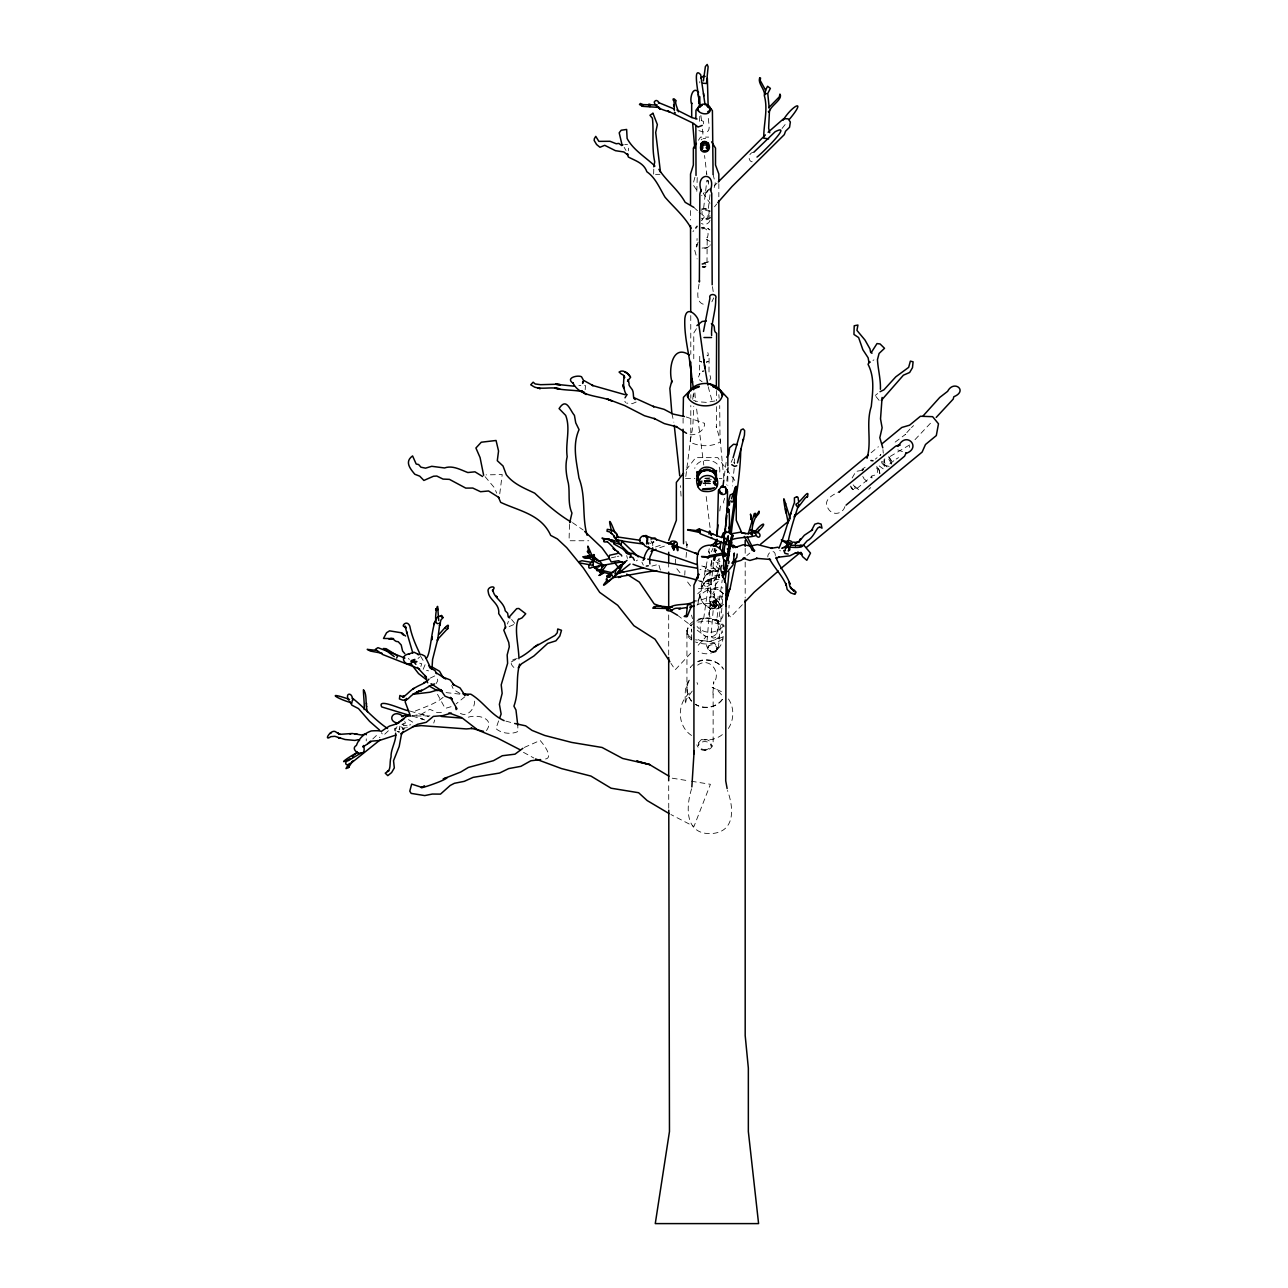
<?xml version="1.0" encoding="UTF-8"?>
<svg xmlns="http://www.w3.org/2000/svg" width="1288" height="1288" viewBox="0 0 1288 1288"><rect width="100%" height="100%" fill="white"/><g stroke="black" fill="none" stroke-linecap="round" stroke-linejoin="round"><path stroke-width="0.75" stroke-dasharray="5 3.75" d="M653.66 174.138L653.773 168.664M366.291 738.829L366.227 740.922M569.457 524.361L569.071 540.751L588.761 540.767M641.891 562.131L643.324 565.126M684.749 575.205L684.991 570.697M713.455 562.389L708.98 607.147L710.686 609.836L710.461 608.999C702.99 619.995 724.387 625.743 722.971 613.362M715.243 548.559L715.404 552.697M734.579 458.802L734.096 462.939M850.579 486.043L852.27 489.311L855.393 489.746L872.781 475.546C877.965 475.497 879.463 468.816 874.938 466.562M697.227 177.567L696.808 191.397M719.751 472.084C721.554 458.383 698.16 455.92 694.731 468.349M722.649 599.242L718.495 647.011L715.661 651.164L711.137 651.76L708.384 649.876L706.629 645.996L711.218 590.451L711.33 591.997C708.786 585.638 710.01 574.754 718.865 575.092M686.069 557.334L686.697 549.702M686.842 547.803L687.164 543.987L686.987 547.271L686.005 541.459M728.203 467.383L726.432 484.868M734.176 468.397L732.357 485.93M675.218 563.983L675.669 559.089M710.59 605.457L710.767 603.653C708.239 614.296 720.958 605.328 711.282 605.135C709.72 600.723 711.395 606.085 714.132 605.199C717.191 602.124 715.565 606.423 712.892 606.181L716.048 606.004L712.699 606.294L711.395 604.33L712.956 606.246L715.243 606.133M714.856 604.764L714.904 604.265M660.374 570.069L658.957 565.207M628.608 148.168L628.303 150.841M699.062 284.052C698.096 290.573 695.005 302.374 704.294 304.532M726.126 462.328L723.953 478.669M711.797 561.842L703.651 618.739L704.182 617.065C687.921 640.168 726.625 646.045 716.675 619.158L716.595 620.896L722.23 580.003M395.867 731.214C393.919 724.661 402.001 725.852 404.191 729.137M692.702 399.361L693.572 392.405M719.783 510.998L720.716 503.672M685.812 476.512L690.803 437.437L690.803 405.543M719.702 565.094L719.622 566.157M722.343 594.348L716.692 634.437C717.625 637.963 711.942 639.83 711.057 635.95L715.033 587.392L722.874 587.924M710.01 194.697L708.287 209.091C712.731 220.538 696.937 217.769 703.651 208.157L706.854 180.288M691.592 788.787C685.667 807.64 684.926 834.833 711.604 833.578C735.512 831.887 733.919 807.995 727.479 790.478M713.955 551.731L714.357 548.736M499.76 493.787L502.207 474.548L486.091 474.886M699.803 116.323L699.448 123.423M698.901 598.453L702.459 584.849L707.885 579.536L715.307 577.813L711.346 578.183M706.999 561.777L703.28 580.341C704.906 574.4 712.071 570.761 717.014 571.035M728.461 616.743L729.137 605.231M697.838 604.491L699.626 594.315M697.082 244.768L696.679 246.974L697.082 238.522M708.641 551.763L709.237 548.72M708.271 646.077L707.853 648.025C714.599 631.345 723.566 659.762 709.334 650.247L711.362 651.47L710.251 650.971M404.722 721.554C406.622 724.854 404.207 722.166 402.564 724.162M716.949 649.635L717.352 647.751L716.949 649.635L717.126 648.814L713.133 652.324L715.806 650.617M691.592 701.058L688.822 697.098L691.592 701.058C686.101 695.101 685.441 685.57 690.255 678.985C683.864 685.876 685.232 695.552 685.329 704.166L686.407 699.223L692.284 690.964C676.78 700.672 676.103 725.45 691.608 735.496M653.644 541.829C651.197 546.144 652.855 540.252 652.774 546.064M711.379 551.844L712.972 548.398M585.187 389.684L585.476 385.563L578.859 385.611M852.141 477.977L855.957 471.392L863.556 470.072M399.827 726.223L399.119 729.91L399.924 728.718L394.353 728.67L394.885 730.86M711.845 560.618L709.93 568.008L717.963 569.376M508.374 621.331L507.472 624.004M691.64 639.959C684.121 635.58 686.746 624.793 693.685 621.283M434.732 720.008L433.734 723.035M724.645 498.263L723.502 501.837L724.146 504.091M713.713 297.914L711.894 301.795M731.23 462.311L732.55 459.075M909.618 445.938L909.553 447.387M686.939 630.927L687.985 627.932L686.939 630.573L686.939 687.856M694.924 177.245L692.944 184.506L696.808 190.222M498.617 720.894L495.944 728.622C501.402 733.532 511.368 734.675 517.969 731.504L517.76 725.208M719.332 574.529L718.318 577.121L719.67 577.427M420.87 666.54L421.723 663.787L417.924 662.628M425.104 664.705L423.108 669.47L428.582 670.871M698.579 600.321C701.042 589.405 716.434 584.832 723.421 594.219M703.457 123.89L703.49 121.378L698.531 119.526M714.228 187.517L715.307 183.266L713.085 174.54M709.994 220.361C709.012 223.903 704.423 225.738 701.445 223.42M708.32 190.028L704.761 194.601L701.541 195.502M728.38 728.493C734.45 719.3 734.418 706.388 727.495 697.677M699.738 356.325L699.577 374.325L699.835 373.552L697.887 378.624L702.137 381.795M709.994 215.611L705.695 219.041L701.445 218.219M708.046 647.107C709.849 643.276 716.949 644.338 717.142 648.701M402.452 729.314L402.516 728.187L403.353 729.443M698.466 140.263L700.511 137.108L708.69 137.108M653.692 541.556L652.694 542.377L654.062 542.006M782.058 128.462L786.646 122.602M388.38 730.763L383.422 735.448L381.345 732.695M464.823 696.808L456.145 703.844M698.112 242.208L694.747 250.291L697.098 258.888M915.011 439.643L931.111 422.561M895.16 442.106L905.689 434.233L904.707 434.958L910.423 428.598M692.944 231.663L693.733 230.649M701.429 220.715L704.327 216.98L699.03 212.15M884.808 458.737L884.357 462.891L888.366 464.662M709.656 380.202L710.767 378.157L709.012 371.862L709.076 357.082L707.048 355.118C709.108 358.644 708.674 350.127 705.438 350.819M686.021 470.023L695.697 457.643L717.802 457.643L736.253 482.404M714.518 206.804L716.692 204.019M702.073 248.069L707.563 247.698L710.364 244.865M719.364 568.346C715.484 575.076 707.531 570.165 703.506 566.301L704.472 566.752L699.996 565.432M844.96 506.522C842.449 514.765 831.839 515.764 828.055 508.358C822.259 499.776 833.69 494.222 840.001 491.436M889.911 463.825L895.402 459.494M701.912 263.654L705.228 263.026L706.259 265.795L704.665 263.766L701.912 264.539M636.159 402.017L632.167 403.74L626.564 403.064M722.327 699.481C716.37 707.885 703.94 710.042 695.375 704.423M690.754 653.177L675.218 669.824L670.968 663.368M698.16 645.24L705.985 636.852L693.282 627.208M742.371 604.668L730.586 617.145L727.285 613.136M880.219 455.26L880.67 454.728M722.327 699.416C716.257 707.659 703.956 709.64 695.375 704.214M372.812 738.926L376.74 735.19L379.912 737.557M693.62 663.98L690.255 667.409L692.493 665.204M419.566 657.105L418.02 658.49M714.405 185.746L717.014 183.154M879.833 455.582L880.912 454.535M486.462 730.586C495.703 717.545 475.723 713.649 466.465 717.867M911.469 427.6L913.562 425.62M868.853 489.327L870.72 487.572M716.675 550.314L715.709 551.151L716.595 550.411M701.219 139.796L702.137 139.024M443.136 697.307C434.636 704.52 422.223 707.756 412.144 712.409M871.107 452.748L878.4 446.743M746.831 555.547L749.825 553.083M861.736 469.46L865.166 467.222M875.341 459.124L877.08 457.691M710.493 217.881L707.659 219.652L702.121 219.878M697.694 593.832C704.294 586.442 717.094 585.911 723.518 593.8M722.922 626.499C716.305 633.889 703.522 634.437 697.098 626.532M875.26 395.416L877.659 393.548M430.256 678.116L434.99 675.798M715.645 550.62L716.595 549.912M723.518 604.33C715.999 612.38 701.783 606.954 700.431 596.344C701.574 605.553 712.264 612.492 720.684 607.356M709.125 246.443L705.776 248.262L702.073 247.94M753.915 152.161C747.668 152.467 747.475 162.819 753.561 161.805M710.493 217.092L707.659 218.654L702.121 218.847M711.218 187.919L703.28 193.361L710.026 203.23M637.496 560.071L636.224 560.892M722.681 638.896C715.049 644.789 704.294 645.224 695.456 641.988M719.928 565.867C715.033 574.609 717.319 587.006 712.731 593.8L717.03 597.085L722.504 596.811M722.343 734.611C715.5 740.069 706.017 741.244 697.774 738.62M436.101 683.622L437.759 680.789L437.034 677.713M896.158 459.059L898.541 457.61M872.974 360.447L873.924 359.883M697.677 665.139C709.495 656.204 722.23 672.658 713.375 683.638L713.826 681.771L712.715 695.375L713.133 693.62L713.133 744.303C711.024 752.111 699.32 752.562 696.856 744.818M722.681 637.125L710.139 641.456L695.456 639.846M719.847 574.368L703.151 583.85L722.842 607.759M511.239 662.016L517.486 658.474M517.277 658.603C506.925 659.81 511.578 666.83 516.746 669.374M909.505 444.988L889.348 456.918M513.735 624.6L506.925 627.53M696.792 621.025C705.969 614.956 717.271 619.528 724.13 626.854M655.56 546.933L663.481 544.18M524.313 747.442L540.123 740.455C543.665 744.335 554.452 758.6 544.566 759.115M451.074 706.693L445.165 708.432L437.518 694.296M659.697 547.722L665.284 545.822M615.857 556.802L611.381 557.817M711.652 578.183L705.132 581.935L701.107 588.777C701.026 579.874 706.999 569.779 716.933 570.31M708.77 261.818L703.795 262.961M410.711 724.725L409.568 724.983M702.137 228.942C707.466 226.656 709.511 234.191 707.048 237.829L707.225 236.992L706.967 264.861L704.922 267.437L702.073 266.938M697.033 605.151C699.738 601.351 719.332 606.342 716.933 599.145C710.493 592.754 702.314 601.947 695.295 600.9M405.623 727.817C402.436 727.978 405.639 727.72 403.08 729.298M718.962 579.23L707.676 581.323L699.787 581.049M702.169 209.171L706.5 208.946L709.994 211.522L705.035 209.944L701.348 210.379M714.808 651.229L711.25 651.422M697.855 661.436C706.983 657.427 718.527 660.776 723.759 669.341M706.371 362.186L708.255 361.461L706.371 362.057M701.348 209.139L705.035 208.527L709.994 210.701M697.855 661.774C706.371 658.474 717.4 660.422 722.826 668.166M651.921 566.076L656.397 564.901M650.279 543.568L652.34 542.151L650.923 540.896M714.969 400.971L706.371 402.387L698.901 401.808M697.967 619.27C706.903 616.372 718.189 617.982 724.13 625.839M703.232 138.492L705.663 138.331M412.321 715.774L421.466 714.148L429.838 709.318L437.389 712.667L445.149 712.312M697.967 622.056L707.933 621.058L721.328 624.6L717.513 622.571M429.902 715.903L409.004 716.064M711.427 479.667L704.858 480.054M709.962 477.929L704.939 478.202M710.219 480.891L703.087 480.585M406.557 727.672L407.298 727.607M704.955 192.234L707.82 191.783M710.219 481.438L703.087 481.132L704.939 481.551M710.219 483.338L703.135 483.258L710.332 483.419M710.332 481.76L703.135 481.519L706.854 480.746L712.216 481.809M710.332 483.741L703.135 483.531M698.466 588.68C711.057 588.97 721.618 575.189 717.496 563.146M704.134 480.569L711.33 480.762M617.338 556.336L618.82 556.207M704.134 481.954L711.33 482.115M659.939 174.331L655.544 174.363M889.106 466.369L885.114 465.435L881.861 461.764M714.615 606.262L711.539 605.344L715.13 607.276L717.48 604.748L715.226 606.374L712.892 604.845L715.5 607.099L718.205 604.104L716.015 605.859L713.278 603.637C712.763 606.101 715.098 597.568 718.108 601.754C720.153 605.231 716.933 597.68 714.454 600.353C706.919 603.235 721.94 605.457 714.647 602.365C705.776 602.607 720.024 605.73 715.886 602.349C715.001 599.709 710.574 600.063 710.477 603.009C709.736 605.054 712.908 607.212 710.718 604.153M685.554 478.46L694.94 478.46M704.922 478.46L709.35 478.46M719.187 478.46L721.94 478.46M459.736 694.119L445.246 692.509M718.253 571.357L704.616 571.003L699.996 569.344M718.591 558.912L719.895 558.96M624.712 144.465L627.514 144.578M881.668 461.845L884.18 462.151L883.471 454.986M902.486 451.605L897.221 449.705M703.135 483.258L705.47 483.628L703.087 483.048M672.239 778.194L689.418 780.931M691.318 781.236L710.413 784.295L693.974 826.477L670.887 814.515M403.241 724.935L407.137 725.836M398.958 731.906L397.557 731.584L399.167 731.938M398.137 731.729L399.473 732.003M410.292 711.153L428.614 716.579M408.457 719.59L413.995 722.938M412.595 716.112L424.734 719.944M505.894 721.119L512.882 723.003M686.311 417.006L704.616 423.333C705.1 430.772 694.715 436.632 688.066 434.298M693.604 400.391L697.436 401.582M701.574 361.928L699.947 361.268L701.574 362.041M715.951 562.019L719.332 563.275M698.37 580.663L714.679 585.67L718.285 581.162L719.654 574.013M698.193 639.637C706.516 644.048 720.234 641.183 722.117 630.782C727.382 645.272 711.346 659.714 698.193 651.309M779.659 550.523L780.48 550.861M883.198 468.832L879.302 466.014L877.981 463.036M717.416 560.538L720.04 561.697M853.123 484.819C856.697 488.055 854.942 491.291 853.075 485.624M698.869 130.619C713.166 135.868 708.481 125.644 708.175 116.5M721.377 691.608L712.135 687.341L716.853 689.611L723.679 697.194M401.92 724.242L403.949 725.273M711.845 605.698L711.717 605.618M523.475 752.337L533.844 758.004M719.606 569.425L716.579 567.058L714.985 563.065M460.009 693.411L453.537 689.676L451.75 685.425M710.026 241.387L706.597 239.488L709.801 241.983M708.577 181.367L707.611 180.32M708.577 210.604L709.994 211.522M887.046 466.964L882.57 462.972M460.38 713.359C468.124 718.06 476.753 706.275 474 698.965M858.629 489.698L854.33 485.962M572.484 522.622L583.223 530.028M708.529 182.075L707.466 180.368M677.391 615.165L691.688 626M423.108 660.374L419.985 655.206M691.64 638.059L688.839 635.805L686.939 630.573L687.229 634.614L686.939 631.41M884.856 466.465L880.734 461.764M716.45 571.035L712.618 566.591L711.427 560.731M693.749 207.304L697.71 210.942M718.398 559.443L719.477 560.441M485.077 476.657L494.318 487.637L496.701 493.159M690.593 586.04L685.667 579.455M625.63 402.548L624.809 401.309M863.668 478.428L866.808 481.197L862.719 476.544M876.677 466.53L879.157 469.911L879.897 473.791L879.044 470.007L876.548 466.626M888.913 457.143L890.877 459.8L891.747 464.211L887.802 457.449M888.688 456.725L891.956 461.973M879.092 400.359L875.953 396.495M676.828 568.781L680.386 573.16M511.61 619.496L514.991 623.65M624.165 147.363L626 150.487M408.554 658.281L409.246 659.569M734.675 463.841L733.967 462.247M775.328 555.563C775.489 548.237 767.117 552.391 767.825 556.963M871.879 477.268L871.38 476.013L871.992 478.073M697.017 682.592L697.71 684.411M626.676 555.563L627.449 558.477M691.479 615.117L692.542 618.739M891.312 462.505L891.747 464.211M671.869 413.561L673.833 422.158M696.631 409.085L703.779 465.049M714.277 548.736L715.082 552.343M716.627 603.943L716.836 604.909M709.479 553.937L708.996 551.634L709.028 552.874M715.886 602.349L716.209 604.136L715.999 602.961M700.865 115.469L701.847 122.65M706.532 173.123L706.79 174.492L704.552 155.478M707.869 180.272L708.577 184.12M702.395 129.203L703.312 137.8M710.042 527.516L705.969 494.656M708.191 386.738L712.167 401.228M712.457 286.628L713.278 292.102M879.688 471.907L879.881 473.807M882.956 449.625L883.294 453.199M723.792 478.46L719.992 437.437L719.702 405.543M718.833 394.675L719.123 398.298M704.939 480.698L705.422 486.928M691.753 632.118L691.511 629.059L691.753 642.503M694.908 392.84L695.52 401.647M681.078 496.121L680.354 485.656M686.939 687.615L687.229 692.59M668.746 808.22L668.697 782.734M690.754 315.576L690.803 354.329M745.189 548.302L745.189 556.174M745.189 562.083L745.189 598.002M727.833 467.721L727.833 485.318M718.833 183.653L718.833 196.79M716.386 390.602L716.386 400.89M716.386 406.638L716.386 427.391L716.209 426.586L720.636 441.559C712.28 447.29 698.821 446.743 689.982 442.042L692.815 426.94L693.765 406.203M699.803 81.579L699.803 82.867M696.438 328.698L693.765 333.029L693.765 358.756M693.765 393.162L693.765 396.64M690.803 394.675L690.803 398.298M690.529 210.556L690.529 220.039M683.091 418.165L683.091 425.314M668.697 562.083L668.697 570.069M668.697 614.956L668.697 655.592M713.053 602.253C719.638 622.007 723.904 586.781 712.844 603.154L714.373 600.466L717.674 602.43L715.339 600.852L713.085 602.398M706.146 566.865L705.679 568.958L706.146 566.865M698.708 742.79L698.37 745.736C699.77 739.956 710.767 740.23 711.218 746.396C712.811 739.231 701.493 736.639 698.708 742.79M863.314 469.202L862.413 470.796L863.314 469.202M713.697 601.126L713.697 601.126M709.817 571.936L706.549 574.351L709.817 571.936M705.438 266.713L702.54 266.874L705.438 266.713M399.393 728.766L399.489 728.783M716.659 606.439L715.758 607.067L716.659 606.439M693.685 623.376L690.288 625.662L693.685 623.537M708.996 748.473L705.341 750.421L701.171 748.827L704.327 749.713L708.996 748.473M715.5 607.115L715.5 607.115M703.087 227.284L701.316 227.928L706.806 227.767L709.865 229.892L706.806 227.59L703.087 227.284M703.602 371.008L702.363 371.25L703.602 371.024M424.235 715.001L421.917 714.389L424.251 715.017M422.947 719.235L420.693 718.479L422.963 719.235M853.107 489.392L850.917 486.945L853.107 489.392"/><path stroke-width="1.5" d="M667.844 543.053L669.454 542.586L668.762 544.083M725.611 491.984L726.513 489.44C728.235 496.041 718.044 496.234 719.3 489.762L720.507 492.225M787.886 544.357C784.634 547.239 785.455 548.012 785.245 549.509M880.412 389.298C880.799 379.187 878.03 369.576 877.45 359.674L879.076 353.459L884.518 348.307L880.09 343.96L877.015 343.574L871.268 352.51M592.448 556.03L591.9 555.386L593.671 558.412L593.382 554.645L594.251 554.661L594.46 559.652L592.464 558.316M673.769 544.019C675.202 546.015 672.239 545.468 673.157 544.357M769.483 110.285L768.646 128.237L769.741 132.745M619.48 568.797C616.952 566.897 623.521 564.836 620.108 567.96M671.756 381.055C668.472 369.704 672.191 343.445 689.386 355.037M882.087 397.461L880.525 418.906L882.119 427.777L879.817 437.727L882.779 447.838M698.885 98.065L698.837 102.122L698.611 101.285M648.685 548.092L648.814 549.268L648.637 546.933M593.961 567.445C599.403 571.92 601.464 570.423 594.074 567.3M652.694 549.767C650.376 558.461 649.088 554.371 649.909 563.951M676.361 545.243L674.944 547.609L676.007 545.21M716.386 386.4L716.611 333.302C712.184 330.646 716.869 325.928 711.346 323.723M710.944 534.633C709.269 527.629 709.366 532.443 709.06 534.15M717.126 539.221L716.225 545.066M727.028 510.29L727.543 491.195L725.305 486.993L721.779 486.236L718.414 490.551L717.207 535.856M583.11 556.867L584.108 557.752M656.671 540.139L654.932 537.933L650.971 539.109M731.31 539.125L732.695 535.277L728.976 531.686C729.926 526.518 729.7 494.479 726.013 516.907M671.724 382.794L671.805 380.797L669.857 388.348L671.869 413.561M725.981 517.873L725.659 526.776M737.461 462.939L744.448 435.135L744.641 430.594L743.144 428.92L741.067 429.822L733.081 457.82M725.579 528.08L724.725 534.15M412.772 652.887L405.205 626.95M725.756 606.181L728.992 571.92M726.674 560.65C726.416 567.686 726.4 574.062 724.548 581.967M699.465 280.462L699.368 282.04L699.851 193.941L701.316 189.948L701.252 190.914C694.57 172.608 716.708 170.821 710.557 190.366L710.316 189.433L711.749 193.409L712.184 284.793M728.928 528.386L729.008 527.082M364.198 709.559C364.617 704.375 363.313 693.974 363.441 689.756C367.644 694.779 364.762 704.761 367.692 712.345M707.853 144.498L708.191 142.839C714.067 153.964 696.599 155.816 701.364 143.918C702.572 139.04 710.332 142.131 707.853 146.542M702.813 142.308L701.3 145.769C701.026 141.455 708.996 141.825 708.142 146.172L706.951 142.646L702.588 142.437M701.3 145.947C701.01 141.905 707.643 141.712 708.191 145.399L707.853 146.156L707.611 143.837L705.389 142.694L708.014 144.723L707.853 147.025M752.643 530.736C754.446 530.076 750.002 530.205 752.047 534.118C750.84 529.368 753.593 534.037 752.289 530.221M752.659 532.057C750.695 527.935 755.09 516.456 758.986 511.368M724.774 569.747L724.581 570.713L725.289 569.86M431.931 669.374L432.575 659.488L437.968 638.268M519.563 664.141C515.425 680.08 519.434 690.497 513.928 706.178L515.973 710.01L517.76 725.208M697.838 477.059C708.867 452.571 731.874 493.352 705.47 491.501C694.168 491.678 694.602 473.05 701.896 468.413C707.692 464.646 719.573 469.54 715.548 477.301M708.883 470.184L714.856 472.986L716.305 477.977C716.901 468.719 701.01 467.399 697.983 475.465L700.076 470.49M715.935 472.889L715.5 477.945M715.5 474.209L716.45 470.506L715.548 479.893M587.811 546.337C588.552 547.352 587.586 553.276 589.775 552.021C584.124 549.235 589.775 554.291 590.596 555.724M752.611 531.88C753.416 532.041 747.153 528.048 751.757 530.479M701.3 150.052L702.829 147.557M716.305 476.302L716.45 474.58M710.38 109.48L710.477 108.514C710.686 119.832 688.79 110.301 701.847 105.519M697.5 109.641C698.321 102.815 708.835 101.945 710.477 108.997M721.892 565.448C718.318 569.264 724.484 579.262 724.886 571.695C718.189 571.357 726.416 572.307 725.08 573.756M716.45 475.723L715.548 478.814M697.838 486.671L700.092 483.081M620.913 566.672L619.914 567.348L621.202 565.4M687.567 395.996C691.173 380.153 717.03 378.978 722.6 394.563M729.346 505.25L729.652 502.014M722.343 395.641L722.6 393.484C721.892 409.262 692.976 409.552 687.567 396.591L689.257 391.681M593.188 564.788L593.317 562.647L581.951 560.747L579.214 561.616L579.568 562.92L593.108 565.351M798.769 504.155C794.986 516.246 790.655 528.74 788.176 541.524M740.745 449.206C740.455 477.333 734.144 505.733 731.246 533.989M653.805 166.844L654.723 161.805C651.551 147.557 653.998 132.487 652.42 118.287L649.973 115.26L652.936 113.28M728.509 540.364C727.962 542.554 728.428 540.332 728.734 540.541M697.838 485.077L698.756 482.823L701.928 481.084M716.627 535.905L718.044 524.876M730.296 531.075L734.466 499.245L733.242 493.658L730.216 494.882L729.169 498.553L727.253 509.211L728.847 509.356L729.298 510.853L728.058 512.125L726.625 510.628L728.026 511.545L729.153 510.805L727.897 508.68M725.997 523.025L726.947 515.506M726.464 543.005L727.028 538.722M727.108 538.11L728.235 535.711L728.332 538.883M723.776 559.733L723.582 568.749M723.035 485.785L723.776 480.086M691.849 786.888L694.152 750.598L693.926 753.915L693.926 585.171L698.901 574.174L695.472 580.985L697.871 576.219L697.677 578.36C699.529 568.25 691.672 549.461 706.098 545.661C711.942 544.18 719.235 545.935 722.166 551.602M725.804 524.57L724.339 534.15M726.223 560.908L725.064 568.233L723.631 568.781M569.682 522.703L571.952 513.059C567.541 503.334 570.085 493.368 568.362 483.258C566.124 474.725 565.013 465.419 567.187 456.773C565.223 442.718 570.777 428.63 565.69 415.396L559.089 408.602C566.446 396.994 569.682 409.745 574.432 415.396L575.736 422.85L579.053 429.612C572.065 445.326 576.525 461.7 578.956 478.009C586.185 496.492 581.741 516.697 587.119 535.293M627.9 154.093L627.771 154.93L623.875 151.968L615.439 150.68L604.716 145.319L599.95 147.267L596.586 144.514L594.154 140.456L594.364 138.669L595.764 136.351L598.856 141.374L610.013 141.294L616.211 143.741L618.852 143.435L621.669 145.512L622.957 144.787M611.687 531.429C606.857 513.188 611.655 523.862 614.988 532.797M437.598 640.667L439.546 625.517L440.931 619.963L442.975 617.677C431.142 607.147 432.301 653.773 426.215 658.361M735.867 560.087L730.022 588.938L726.126 594.798M744.287 536.436L752.482 550.346M732.389 538.078L727.221 558.074M721.924 537.418L723.035 533.248L726.303 531.284M703.393 80.886L705.389 66.557L707.176 64.432L708.126 66.767L706.484 83.479L702.781 83.237M728.67 563.597L729.056 561.359M728.3 558.96L728.01 560.602L729.105 554.371L728.348 550.781L728.589 555.337M765.475 91.625L764.299 95.537C768.276 109.351 763.526 124.099 763.752 138.154L768.598 138.879M728.203 593.768L725.917 601.287M584.14 557.768C591.031 558.718 592.029 554.709 583.126 556.819M733.87 555.579L734.353 553.051L733.065 564.885L727.543 571.614M648.814 542.763L648.54 543.939M721.232 541.459L719.863 547.899L720.443 546.643M703.49 331.467L709.913 298.269C708.046 292.988 717.931 293.455 715.709 298.687C716.048 310.682 710.879 323.304 711.604 335.556M674.365 110.446L674.059 100.625C672.771 101.398 672.095 95.988 676.12 100.689C674.735 102.364 676.49 105.97 678.47 111.75M593.639 558.123L593.285 558.96M727.978 551.972C731.278 532.556 724.613 538.271 724.13 551.908M591.707 567.461C586.088 571.003 589.324 561.021 594.122 561.423M652.63 547.77L652.646 548.672M518.404 619.238C513.896 628.512 518.662 645.272 518.951 658.748M715.13 543.005L715.967 539.511M787.403 542.409L788.063 541.024L787.564 541.733M626.612 394.949C623.086 390.087 623.231 381.86 624.213 375.758L624.616 377.706C623.73 373.617 623.295 376.338 619.061 372.071C622.812 369.109 627.465 372.94 629.751 375.903L627.771 373.89L630.637 377.191L627.498 381.216L628.447 380.298L628.48 381.473L627.948 380.443M867.017 458.27C872.057 441.382 865.6 423.462 871.284 406.477C872.668 392.116 874.955 377.69 868.064 364.359L869.32 361.59M672.98 544.872C671.434 544.003 675.508 555.836 673.093 546.949M730.36 540.348C729.813 569.296 718.43 566.237 724.21 539.173M625.034 397.815L626.982 394.482M750.421 514.363L752.417 523.588L750.598 514.266M361.413 752.788L348.243 760.677C345.297 760.435 344.54 765.636 347.857 764.75C355.713 759.26 346.07 769.355 349.289 766.988M786.227 542.28L787.821 546.176L787.58 545.146M790.285 542.683L788.304 544.953L789.576 544.357M759.034 511.352L759.067 513.316L755.621 517.341L754.832 516.069L755.654 513.365L754.301 513.574L748.183 534.069M606.197 564.917C603.299 570.664 594.782 578.65 603.525 565.368M674.542 546.772C679.307 543.214 678.293 555.933 676.764 548.044M714.518 559.894C711.266 562.341 718.173 547.625 714.631 559.716M724.919 533.393L725.466 531.445M438.999 634.243C440.255 633.616 451.975 618.063 447.29 629.317L447.822 628.383L437.131 639.943M648.395 549.155C646.705 550.523 643.115 558.171 644.451 558.799M790.43 546.998C789.029 548.801 788.208 553.695 788.9 548.173M726.448 555.756L725.611 553.18L723.743 554.661M756.99 532.958L759.018 530.093L758.471 531.091C767.954 522.043 762.834 521.737 755.847 530.736L754.575 531.155L754.752 532.717M752.176 550.008L754.108 551.28L754.671 550.346M724.387 555.289C725.144 555.128 724.484 554.886 724.098 556.69C721.232 556.255 724.629 551.055 725.225 554.87C722.214 552.874 727.108 555.675 724.275 554.468C725.257 553.115 727.334 554.259 723.695 554.436M802.988 545.629L807.141 540.799C814.032 537.724 817.172 525.713 819.442 527.436M348.324 764.621L345.989 768.598L348.662 767.6M754.446 551.055L747.314 537.048M796.016 591.917L794.76 594.315L790.8 592.915L787.177 589.518L785.938 583.464L786.276 585.316C782.573 575.865 774.394 567.944 769.355 558.654M795.453 593.607C795.855 587.006 789.56 592.721 789.222 582.434L790.091 584.14C786.05 573.24 778.757 566.221 776.052 557.285M608.516 575.559C606.761 578.666 611.945 574.722 610.126 576.734M731.52 498.73L735.4 487.106L735.77 490.036L733.001 501.612L731.761 502.03L730.811 500.823M499.873 717.448L501.129 714.019L499.39 704.294L502.159 693.346L501.209 684.83L507.617 663.304L507.166 654.964L509.307 646.769L508.76 642.487L503.785 630.154L505.701 626.757M585.476 557.591L587.94 557.092M668.697 540.429L676.361 520.304L676.361 482.404L683.606 473.115M659.456 107.468L642.937 106.357L639.476 104.505L640.378 103.475L643.131 104.602L657.283 105.004M406.477 698.418L405.14 701.831L410.486 716.096M620.301 566.382L619.979 567.251L625.227 562.212L621.766 562.357L618.594 560.715L611.22 561.987L608.95 557.72L609.61 555.241L617.194 553.599M778.918 548.318C785.358 533.522 788.932 517.438 794.455 502.433L794.39 497.876L796.628 496.798M700.431 192.073L701.316 189.948M675.588 545.645L674.928 546.595M719.509 548.447L720.234 546.837M728.895 553.083L729.604 551.345L728.139 553.679M726.142 601.866L729.749 589.019L725.852 594.927M699.996 532.508L700.237 530.946M751.532 531.767L751.822 530.044M603.38 565.545L603.557 564.788M352.236 761.868L351.479 762.85L380.234 739.811M697.983 475.465L701.896 471.215L706.452 470.217M787.789 544.067L787.725 547.448L787.548 544.776M701.364 149.424L702.137 148.313C703.023 150.116 700.543 147.106 703.94 145.109C707.144 142.984 709.092 151.131 706.629 147.879M795.195 543.343L799.22 541.588L795.388 542.94L798.963 541.668L804.372 535.245L812.648 529.722L811.553 530.447L814.773 524.2L818.041 523.218L821.116 524.071L821.986 528.161L819.748 526.937M731.23 537.515L731.858 535.615L730.924 541.153L728.316 543.15M725.16 573.401L723.92 574.48L722.278 573.949L723.808 574.706L725.563 573.112L726.046 563.21M731.922 538.481L732.679 537.032L731.31 538.448M798.963 541.668L800.573 538.835L799.735 540.268M403.289 731.359L401.357 734.885L399.183 746.541L393.532 760.725L394.321 767.906L391.6 772.575L387.801 775.634L385.241 773.154L388.879 770.852L387.334 771.335C391.359 769.838 389.25 762.077 391.053 756.877C390.634 749.004 396.736 740.407 395.609 733.178M707.917 147.637L708.255 146.623L707.917 147.621M620.156 566.575L620.784 567.026M752.417 533.828L753.367 532.669M724.017 554.387C725.595 553.26 726.593 554.259 724.259 554.452M674.139 547.899L673.705 548.929L673.205 548.012M881.33 400.407L903.419 375.178L909.65 372.49L912.484 367.66L913.095 361.815L910.358 361.123L908.668 367.354L895.788 376.837L883.938 389.829L880.058 391.681M711.266 535.647L711.491 534.826M696.422 143.419L693.363 148.136L693.363 165.041L690.529 174.009L690.529 204.55M612.347 576.074C612.557 572.081 601.255 579.069 610.737 573.933M726.754 457.192L728.847 454.133L729.539 447.773L733.532 444.247L737.3 444.698M723.663 555.74L725.659 555.241L724.983 555.997M726.593 567.445L727.833 565.674M801.796 545.532C804.437 547.786 793.118 547.899 788.256 546.756M645.578 536.5C643.147 533.023 635.097 541.411 642.937 543.713L642.02 542.377L644.757 545.758L649.522 548.189L696.679 564.482M445.02 628.512L445.777 627.481M727.092 557.946L727.994 556.754M765.475 90.257L767.6 86.28L770.385 88.389L767.761 93.444L769.21 107.967M789.512 119.172C807.624 97.437 791.83 105.616 783.056 120.331M695.745 228.057L697.098 226.286M717.786 202.635L731.97 186.567L784.295 134.644L785.535 131.247L789.544 127.27L790.349 122.022L788.176 118.85L783.668 118.673L768.115 132.262M846.071 505.138L904.595 456.177L906.124 452.829L905.689 453.537C922.176 447.983 906.446 430.675 898.67 445.712L895.724 446.099L838.923 492.177L840.001 491.436M729.024 552.616L728.284 553.502M419.566 669.019L382.665 654.513L375.388 649.329L377.915 647.655L387.463 651.277M786.469 541.781C789.029 538.255 796.467 543.826 789.351 544.051M359.561 740.584L358.241 739.666L354.925 740.439L345.055 739.521L334.832 736.301L330.871 736.656C323.208 741.92 330.131 729.942 334.961 731.455L339.919 734.337L352.204 733.5L361.542 734.997L366.082 733.886L366.243 734.772M518.211 667.844L521.479 663.851L533.924 655.978L547.674 643.42L555.901 640.844L559.813 636.047L561.504 630.283L557.752 628.979L557.269 632.778L555.064 635.37L534.134 647.236L538.143 644.338M643.082 560.377L644.853 558.316M330.968 732.663L330.243 733.484L330.936 732.695M492.515 590.307C498.214 585.042 486.107 586.088 488.281 592.061C489.038 600.128 499.937 603.348 498.698 613.587L504.59 622.506L505.572 627.836M936.215 417.409L953.201 399.103L953.828 396.736C968.367 390.811 953.796 379.364 947.63 391.343L939.773 397.412L923.19 415.799M674.155 543.021L674.96 542.345L674.091 542.651M676.876 545.871C680.177 538.593 664.479 540.88 673.286 544.18M533.94 647.365C529.561 651.277 524.812 654.884 520.271 657.299M744.995 601.899L754.156 592.19L778.306 571.067M352.381 756.7L353.202 755.847M353.298 760.58L352.059 761.707M607.534 579.874C595.877 593.14 613.458 577.813 615.551 574.851M621.943 564.611L625.195 562.148M765.41 134.934L718.318 181.85M756.974 157.055C759.131 156.057 794.422 121.732 775.118 131.746L753.915 152.161M710.735 545.967L716.064 541.974M408.972 714.631L396.06 724.21L403.804 719.139M508.744 617.532L516.697 608.644L518.839 608.483L525.729 613.78L521.962 617.918L518.79 619.319M428.985 679.114C424.605 684.218 419.791 684.298 412.804 689.193L413.899 688.323C409.165 691.157 404.625 697.549 402.42 696.341M700.962 78.246L703.039 76.346L705.148 76.395M370.622 741.083L367.627 743.579M752.353 535.261C748.875 533.651 750.147 530.801 757.344 532.024M701.799 482.276L700.044 485.496C695.118 472.793 718.913 471.891 714.743 484.835L714.357 483.708M591.659 567.396L622.104 561.81M609.417 574.754L626.998 560.393M354.103 754.993L357.372 752.224M709.833 110.398L707.643 111.847M585.525 557.801L589.357 557.688M757.328 532.218L754.317 532.604M733.017 561.777L736.736 557.624L737.203 554.033M868.273 455.083L794.744 516.069M882.232 443.587L901.809 427.455L909.586 425.185L920.421 416.266L932.625 416.668L938.485 423.8L936.312 435.569L925.492 444.489L922.111 452.104L806.562 547.303M760.612 544.196L789.206 520.642M780.721 568.604L799.236 553.341M702.234 125.403L698.209 126.965M723.92 534.005L725.466 533.071M801.539 545.887L800.041 545.597M696.905 325.574L702.121 321.469L706.339 321.018M629.768 557.511L631.184 554.886L627.433 553.792L622.78 548.929L613.78 543.922L613.458 540.638L601.995 538.094L604.458 540.107M795.887 504.139C800.234 502.948 810.651 486.043 807.206 497.361L807.528 496.427L805.258 498.021L798.013 507.553L796.097 505.186M643.581 536.549C651.744 530.479 644.531 554.049 647.284 538.706M630.09 564.031C622.957 569.57 614.344 576.718 608.757 580.904C602.317 580.405 610.48 576.026 607.775 575.817C610.979 576.976 604.813 576.783 607.727 576.396M788.159 550.861L789.158 550.282M766.457 93.541L764.637 94.813L764.299 92.591C763.043 87.6 758.004 82.706 759.614 78.021M736.72 465.741L734.611 466.433L731.777 464.662M768.727 107.709L779.321 96.874L779.932 94.088C783.072 98.661 772.269 104.908 770.127 109.786L768.888 112.217L768.373 111.573M617.387 573.047L619.109 571.244M787.741 545.307L781.832 548.318L782.702 548.237M349.901 758.809L348.79 759.582C335.089 766.279 352.493 754.575 357.629 752.466M745.044 557.865L740.986 560.377L731.745 563.049M687.647 529.577L698.659 530.817M434.555 683.928C428.469 685.554 424.557 690.626 416.571 692.042L420.13 690.658L412.997 694.168L414.736 693.62C410.953 694.425 406.96 701.751 404.657 699.738M522.88 748.312L514.991 754.172L502.32 755.734L493.465 760.677L468.397 767.423L460.75 772.027L443.169 778.95L447.049 777.582C445.745 780.753 410.582 791.911 424.638 786.083L421.482 787.258L411.677 784.102L409.777 791.17L411.146 793.392L424.766 795.582L432.269 794.052L440.496 794.116L450.204 785.455L454.406 783.297L464.244 781.349L473.115 777.372L499.519 773.058L508.631 768.614L520.899 766.328L530.849 760.773L540.638 759.598M728.219 532.572L729.137 532.314M870.285 362.041L868.998 362.733L868.112 357.758L862.863 349.74L858.629 337.569L853.944 334.445L854.218 325.767L857.937 325.027L856.939 330.388L864.989 340.048L869.964 348.887L870.656 352.445L872.04 353.186M438.435 623.44C432.221 626.177 438.371 596.457 437.759 609.9L437.839 608.999L438.725 620.558M655.995 549.3L651.036 551.377M716.434 554.42L724.613 552.552M706.371 151.002L707.418 150.487L703.651 151.163M687.196 616.598L691.72 605.553L690.239 604.523L687.502 604.974L686.391 615.197L684.186 616.421L686.424 616.791M691.769 389.572L699.287 386.754M701.799 556.851L709.012 556.915L701.509 556.432M400.632 733.79L417.57 724.291L426.248 722.31L433.38 716.386L442.621 715.661L451.347 713.085M653.161 608.145L670.082 608.596M785.696 548.221L786.678 547.77M716.225 544.856L713.278 546.209L720.781 542.618M396.543 723.888L389.459 726.094C375.017 734.82 387.978 729.684 371.282 730.94C364.713 733.274 359.159 737.799 356.39 745.446C348.018 750.147 367.74 760.725 363.57 745.527L362.846 746.976L371.878 741.131L379.348 740.503L395.98 735.029M732.647 539.382C738.298 537.289 751.162 537.563 756.169 535.422C759.55 540.638 762.915 532.926 755.895 531.799M716.579 554.355L709.237 555.708L706.854 557.64L708.175 558.251L708.577 557.221L722.987 554.742M714.373 487.653C708.352 491.018 691.865 488.764 712.538 488.426M612.846 577.604C627.337 575.8 642.036 572.146 656.703 570.648M619.898 577.072L621.492 576.428M609.466 558.557L598.614 561.262M694.908 601.013C687.824 606.841 672.336 601.673 666.798 610.319C673.737 613.056 670.726 606.712 680.692 608.467L678.663 608.789L687.035 607.517M616.228 574.029C630.09 558.718 615.358 565.174 615.02 573.885M618.916 572.967L643.437 567.863M694.248 606.036L689.724 607.163M618.594 577.555L620.059 577.024M756.04 534.359L754.929 533.135M350.014 734.031L351.012 733.709M793.328 542.119L796.065 542.393M711.556 337.537L703.94 337.52M648.283 565.754L646.318 566.108M724.886 555.82L723.904 555.788L724.709 555.869M701.847 105.294L699.062 106.373L695.971 110.237L695.858 118.721M706.742 150.825L703.264 150.97M776.084 558.396L779.127 557.012L778.242 557.237L789.737 555.836L796.193 552.649L795.292 552.922L799.413 552.794L797.594 552.182L801.555 554.532M751.773 545.742L757.441 544.566L772.22 548.382L771.287 548.286L777.984 547.207M349.499 699.529L347.551 698.724C324.415 691.028 339.114 699.352 349.756 702.282L351.672 703.602L352.413 699.996M699.287 386.255L691.769 388.67L683.429 397.332L683.091 416.378M724.629 543.488L700.479 533.844L696.937 529.948L699.062 528.804L699.996 530.125L699.304 531.815L699.803 529.175L708.899 532.556M396.64 658.071L397.654 655.914L386.126 648.717L383.422 648.508L394.273 656.622M356.728 733.951L355.037 734.305L356.679 733.967M726.319 532.33L723.969 533.023L728.976 531.686M704.488 142.71L701.364 145.045L704.488 142.839M899.33 445.262L897.334 445.616L900.183 445.117M788.192 554.065L785.004 553.405L783.748 550.491M589.196 556.835L591.933 556.11L592.271 557.012M423.72 682.576L425.314 682.334M666.701 608.387L667.554 608.258M714.325 556.577L715.323 556.448M597.68 566.704L599.21 566.511L596.167 566.752M420.484 690.61L421.981 690.432L421.031 690.545M599.242 575.43C606.197 572.355 604.99 570.487 599.113 575.334M411.516 660.503L414.849 659.424C406.348 671.724 397.107 654.755 409.504 653.982L408.36 654.111L414.108 652.259L418.922 654.658L417.586 654.449M770.514 559.475L756.298 558.332L757.231 558.348L749.906 560.473L743.128 558.251L744.094 558.284M405.672 699.481L403.192 700.286L399.409 698.933L399.876 695.456L403.901 697.275L402.629 696.695M413.577 694.168L430.015 692.236L437.356 690.014L442.09 691.511M800.283 545.13L804.098 545.532L810.49 553.083L806.819 560.296L802.553 556.609L800.846 552.311L802.005 553.856M727.704 544.711L726.029 544.47M759.63 78.021L760.548 78.005L760.178 80.403L765.764 90.562M611.027 572.532L612.975 572.532M463.422 694.135L470.828 694.2C483.209 701.574 490.841 714.824 504.139 720.652M732.808 533.538L740.069 532.266L745.913 533.586L742.918 533.168M704.488 364.778L704.89 367.998L698.193 319.971C696.728 314.916 686.472 304.87 684.862 318.281C683.831 337.086 690.03 356.728 691.672 375.903L692.445 382.246L691.994 378.688M626.226 553.051L632.183 553.373L643.984 558.412M619.126 541.797L607.856 539.334L609.626 539.334C603.863 537.305 600.836 543.616 607.115 541.636M698.354 532.202L687.583 529.948M643.726 544.067C641.392 543.616 604.426 539.769 618.159 537.048L640.104 540.268M376.547 650.408L367.209 649.361L370.381 651.084L381.973 653.225M412.466 726.641L421.096 725.595L466.32 728.928L472.165 728.445L470.989 728.203L483.531 731.359M790.558 545.178L800.186 545.613M630.798 556.77L632.971 557.559L634.372 560.248M870.913 460.524L873.023 460.782M441.365 716.45L461.201 718.028M745.913 533.586L749.825 533.377L754.816 530.994M647.687 559.121L696.711 568.153M574.078 386.175L555.659 384.259L540.606 384.693L535.18 383.969L533.135 382.182L530.736 384.79L534.665 387.157C542.779 389.668 551.296 386.529 559.668 388.847L554.935 388.171C564.563 390.715 574.545 389.588 584.076 392.067M647.51 536.516L672.336 544.727M725.772 566.285L726.899 568.765L724.709 570.004M414.237 661.469L416.974 661.662L410.743 661.195M403.466 696.164L404.513 696.341M421.53 654.417L424.847 656.059L431.094 668.762L428.663 665.59M409.004 716.064L404.947 715.436L401.631 716.514L403.08 716.418C392.615 707.933 386.094 722.053 398.668 723.212M624.777 394.611L592.158 385.353L593.124 385.611L584.398 380.829M514.636 723.47L525.633 725.836L532.041 730.409L544.727 735.464L571.663 742.419L602.076 747.475L622.668 758.471L649.587 764.589L668.939 776.149M727.221 548.978L728.058 549.235M674.284 109.013L659.327 102.879M684.459 416.539L672.964 414.028L664.109 409.343L653.177 406.348L654.127 406.799L633.616 397.477M787.419 544.051L781.301 539.865L788.82 542.377M409.069 715.226L381.699 706.919C376.499 697.017 405.43 711.201 408.699 710.702M590.146 556.239L595.024 558.525L597.133 560.908M751.129 546.128L743.256 544.727L736.076 547.142L737.042 547.159L730.489 544.872M697.05 118.995L692.107 117.675L676.876 109.979M712.715 386.609L719.606 389.427L727.833 398.282L727.833 465.918M706.307 148.023L708.255 149.698M721.972 537.643L710.219 533.039M796.644 496.814L798.013 497.345L798.592 501.354M610.576 541.266L612.347 541.878M468.156 695.327L463.084 693.572L464.984 695.391L460.09 687.969L452.957 684.314L454.02 684.991L450.156 679.903L442.38 676.892L443.475 677.504L436.085 672.69L436.632 673.688L434.99 670.581L431.721 668.697M721.296 492.757L722.182 493.063M662.934 607.051L654.207 603.943L639.315 582.079L626.773 574.126M448.916 712.908L461.7 717.593L477.945 730.135L497.361 738.04L520.352 749.89M535.567 758.954L561.471 768.566L590.918 776.068L611.076 788.208L638.623 792.732L647.156 800.556L669.116 813.581M706.307 147.412L708.255 149.038M706.806 105.455L709.366 106.711L712.409 110.655L713.085 174.54M677.488 546.482L697.243 553.937M388.976 651.792L404.899 658.104M611.124 572.564L599.838 569.827L596.634 570.504L610.866 574.287M613.603 542.425L621.202 544.647L621.508 542.135M675.379 112.974L674.365 112.298M405.318 626.435C399.827 627.771 406.638 618.659 409.793 626.081C411.902 636.755 415.992 645.562 420.403 654.868M706.806 105.713L710.477 109.271M729.008 531.461L732.099 533.828M632.971 564.257C654.433 572.87 675.492 573.418 696.824 580.083M570.761 521.833C557.688 514.089 545.935 503.64 534.713 493.175C524.393 488.216 513.622 484.143 506.329 474.773L503.028 465.998L497.297 460.702L498.553 451.009L496.057 440.48L481.293 442.219L475.916 447.999L480.086 457.594L483.644 475.32M713.391 482.678L716.627 485.882M712.506 534.021L713.343 534.456M711.298 537.756L712.393 538.32M726.191 543.053L723.824 540.815L723.663 535.116L724.741 537.933M429.146 685.973L437.26 690.69M482.598 476.496L474.966 471.827L467.85 472.535C460.508 469.798 452.555 465.065 444.521 467.963L431.754 466.304L425.539 468.156L420.951 467.206L418.616 464.533L416.185 464.034L412.579 455.92C404.255 461.829 410.276 468.768 414.816 474.258L419.743 476.174L423.881 480.44L433.493 476.238L436.793 476.045L443.024 479.088L449.431 479.361L465.757 488.104L472.776 488.055L480.553 491.726L488.555 490.97L499.1 497.635M713.391 481.39L716.627 484.417M654.932 166.072C645.433 157.023 633.261 150.068 627.111 138.476L626.644 129.46L621.186 130.233L619.19 132.809L622.056 144.997M509.903 617.934L508.229 617.016L507.649 613.201L505.218 610.786C504.252 602.414 494.351 597.938 493.143 591.16L492.579 590.178M606.906 541.459C611.027 544.373 616.775 552.23 621.315 554.983L621.766 556.03M645.948 537.048L646.995 537.949M730.28 533.007L732.695 535.277M723.937 537.853L724.999 538.481M664.672 607.678L667.86 609.546M671.032 611.414L677.391 615.165M725.756 567.815L726.625 568.91L725.82 568.072M405.607 636.031L401.26 632.762L389.556 630.846L386.577 632.73L383.502 638.446L393.548 638.623L389.008 639.17C393.709 636.256 393.5 641.988 398.217 641.714L401.212 644.982L402.581 651.02L404.802 653.66M710.928 534.069L710.912 533.747M431.721 666.765L439.562 671.289L442.991 677.343L445.696 679.018M716.547 388.574L719.606 390.441L722.6 395.175M729.604 533.393L730.441 533.924M620.494 570.149L623.634 572.13M686.536 433.315L675.894 426.409L676.908 426.875L664.366 423.607L654.03 418.391L655.029 418.841L644.435 415.718L624.712 405.607L607.276 398.958L612.09 401.051C599.226 395.191 579.858 397.38 572.886 382.745L573.321 383.341C564.885 378.125 577.362 374.744 581.5 376.724L583.544 380.443L582.643 383.422L582.723 381.715M379.509 730.006L369.624 721.377L358.483 708.593L351.898 705.18L349.821 701.509M724.999 539.269L722.423 535.309L723.099 537.064M429.516 667.377L430.45 668.005M405.269 627.176L406.267 627.836L405.189 626.258M593.398 556.802C598.115 559.298 609.337 569.586 595.008 561.584C592.786 561.745 584.156 553.55 589.775 556.126M693.749 207.304L685.168 202.313C678.309 189.835 666.798 181.447 658.893 169.372M638.317 556.883L621.17 540.477M387.527 728.493C374.905 720.072 364.456 707.643 352.381 698.112C351.656 692.187 344.588 692.992 348.79 700.237M713.101 470.056L714.792 471.344M697.694 126.707L693.186 123.197L667.796 110.961L669.583 111.895C663.723 110.092 655.27 108.015 654.207 102.01C656.912 97.292 660.647 105.101 658.361 102.799M630.17 554.307L619.657 544.051L613.217 534.987L609.836 531.944L607.002 531.252L607.276 529.32L612.058 530.157L615.954 532.781L618.385 537.595M413.416 661.42L415.879 664.334M677.182 547.142L676.635 546.676M653.129 608.161C652.871 604.201 667.957 607.356 672.465 607.228M431.078 683.703L442.38 691.254L440.528 689.563L444.988 696.164L452.281 699.046L450.317 697.371L457.047 708.851M584.672 531.413L602.156 548.012L608.95 557.43M731.375 545.854L733.242 547.77M588.004 546.289L591.997 555.498M698.611 110.881L697.5 109.061L697.5 109.899M635.145 399.602C631.845 397.541 635.097 391.954 630.959 387.93C626.886 382.456 630.959 386.481 627.755 380.008M733.049 545.017L735.223 547.625M614.666 562.759L619.319 568.668M698.724 478.782L697.066 475.546L697.066 471.585L697.581 473.453M594.235 560.425L593.51 559.169M669.889 661.758L654.98 639.17L633.889 625.71L617.677 605.263L599.725 592.399L583.432 568.072L566.752 547.674L557.318 538.883L550.701 535.406C541.363 514.427 519.241 511.014 500.678 502.368L498.295 496.846M591.45 557.141L590.886 556.062M711.62 141.841L715.516 148.136L715.516 165.041L718.833 174.009L718.833 181.721M701.638 146.526L701.026 143.322L701.219 144.159M790.751 587.103L791.943 589.051M789.109 548.125L789.898 549.847M426.618 678.744L424.992 675.524L426.457 677.279L417.328 667.409M701.896 146.268L701.3 144.739M691.06 228.25C684.524 216.271 673.882 207.465 665.011 197.161C659.681 188.322 655.608 177.76 646.866 171.771C643.936 163.109 635.564 160.839 628.367 157.039L627.176 153.755M617.693 551.312L618.675 553.164M410.92 663.706L418.552 673.592L426.264 679.597L427.697 682.785M613.732 536.017L614.376 537.241L613.764 536.082M698.611 92.237C692.493 85.153 689.322 99.498 691.656 103.748L691.672 102.863L691.704 117.466M785.406 550.684L785.181 550.282M790.301 518.871L785.294 502.916L785.583 504.204C780.625 485.013 787.564 524.039 785.809 509.855M741.936 533.103L736.253 520.304L736.253 486.268M688.5 396.833L687.567 394.708L687.567 396.591M652.968 113.296L657.363 124.614L655.689 132.471L660.486 172.318M789.914 544.003L790.51 545.291M697.838 476.608L698.338 478.17M594.203 556.03L594.348 557.076L594.251 556.191M366.822 706.693L366.533 705.679M785.535 508.905L786.195 512.141M716.45 476.463C714.711 467.206 695.327 468.977 698.338 479.184M366.436 703.345L366.678 704.214M697.838 474.757L698.338 476.56M795.243 544.872L795.501 545.887M707.354 78.391L708.175 107.226M719.3 490.809L719.493 491.984M727.124 788.562L725.724 780.85L726.046 583.963L722.166 575.044L722.826 577.153L722.826 573.707M707.933 385.112L704.794 367.338M455.855 707.869L456.145 709.624M693.62 389.765L692.075 379.364M732.743 535.47L732.904 536.5M705.051 104.795L700.688 74.752C691.398 63.981 700.109 100.609 699.32 103.507L699.143 101.929M674.252 425.362L679.726 475.819M690.577 368.658L689.611 360.849M703.844 359.561L704.214 362.62M699.803 107.258L699.175 102.219M703.795 96.02L703.538 93.396M698.611 97.453L698.257 93.976M786.276 512.946L788.176 522.831M692.735 124.147L694.763 148.136M668.778 810.2L669.47 1131.524L655.27 1223.6L758.584 1223.6L748.344 1131.524L748.344 1068.09L745.189 1035.584L745.189 599.999M690.722 311.583L690.529 225.609M745.189 540.429L745.189 546.337M718.833 200.558L718.833 388.992M699.803 96.713L699.803 107.065M696.019 175.442L695.858 126.208M690.803 362.089L690.803 390.892M683.526 543.665L683.091 429.242M668.697 552.246L668.697 562.083M668.697 572.065L668.697 609.353M668.697 657.492L668.697 780.769M609.788 575.752L608.838 575.334L609.788 575.849M701.364 146.301L702.507 148.345L701.364 146.301M723.212 554.838L723.824 555.595L723.212 554.838M716.627 478.975L715.726 481.277L716.627 478.975M433.686 624.583L434.845 622.024L433.686 624.583M439.546 625.517L440.399 622.861L439.546 625.517M781.478 540.123L781.478 540.123M432.221 637.302L431.721 639.782L432.221 637.302M435.843 608.95L435.65 609.949L435.843 609.047M731.487 543.198L731.246 544.405L731.681 542.296L731.487 543.198M794.825 515.12L794.358 517.003L794.825 515.12M783.539 501.66L783.539 501.66M601.931 567.477L602.704 566.237L601.931 567.477M790.784 513.477L790.075 515.264L790.784 513.477M743.514 439.128L742.741 440.657L743.514 439.128M610.914 574.657C612.734 575.076 610.093 574.512 610.914 574.657M722.327 486.139L720.958 487.218L723.663 486.655L725.337 487.637L722.327 486.139M724.725 574.078L723.695 574.706L724.725 574.078M610.029 576.541L608.918 576.911L609.916 576.605M620.542 572.355L619.077 572.902L620.397 572.419M601.319 572.355L600.514 572.564L601.319 572.355M655.029 607.501L653.95 607.566L655.029 607.501M672.111 610.077L670.565 610.19L672.111 610.077M560.296 384.661L555.659 384.259L560.296 384.661M650.408 104.586L648.701 104.409L650.408 104.586M339.791 737.944L338.486 737.799L339.791 737.944M650.182 106.453L648.476 106.163L650.15 106.453M540.091 388.622L537.547 387.72L540.091 388.622M642.937 106.357L642.004 105.954L642.905 106.341M602.076 570.906L600.965 570.423L602.076 570.906M649.619 764.525L636.642 761.063L649.587 764.589M590.902 556.464L589.614 556.094L590.902 556.464M339.968 734.337L337.408 733.001L339.919 734.337M626.66 372.779L625.099 372.168L626.66 372.779M441.382 615.471L442.927 617.612L441.382 615.487M695.665 553.196L694.715 552.777L698.16 554.355L695.665 553.196M617.66 540.284L616.871 539.881L617.741 540.332M611.72 533.49L610.512 532.862L611.784 533.522M716.547 387.913L709.575 383.888L719.606 389.797L716.547 387.913M401.518 632.939L403.225 634.726L401.518 632.939M708.239 106.035L705.647 104.231L709.366 106.872L708.239 106.035M586.056 394.45L581.387 390.65L586.056 394.45M615.487 550.346L613.297 548.608L615.487 550.346M659.955 108.949L658.216 107.258L659.955 108.949M496.508 596.312L497.2 597.535L496.508 596.312M493.095 591.063L492.499 590.129L493.143 591.16M793.199 589.968L793.617 590.951L793.199 589.968M617.081 535.148L616.517 533.86L617.548 536.533L617.113 535.212M352.445 698.257L353.041 699.722L352.445 698.257M698.338 480.746L697.838 479.539L698.338 480.778M786.952 507.343L786.952 507.343M672.626 547.625L672.272 546.354L672.626 547.625M406.976 633.406L406.638 631.941L406.976 633.406M623.714 388.139L623.006 385.048L623.714 388.139M726.368 489.44L726.545 490.503L726.368 489.44M673.882 106.131L673.624 104.763L673.882 106.131M751.097 518.42L751.21 519.257L751.097 518.42"/></g></svg>
